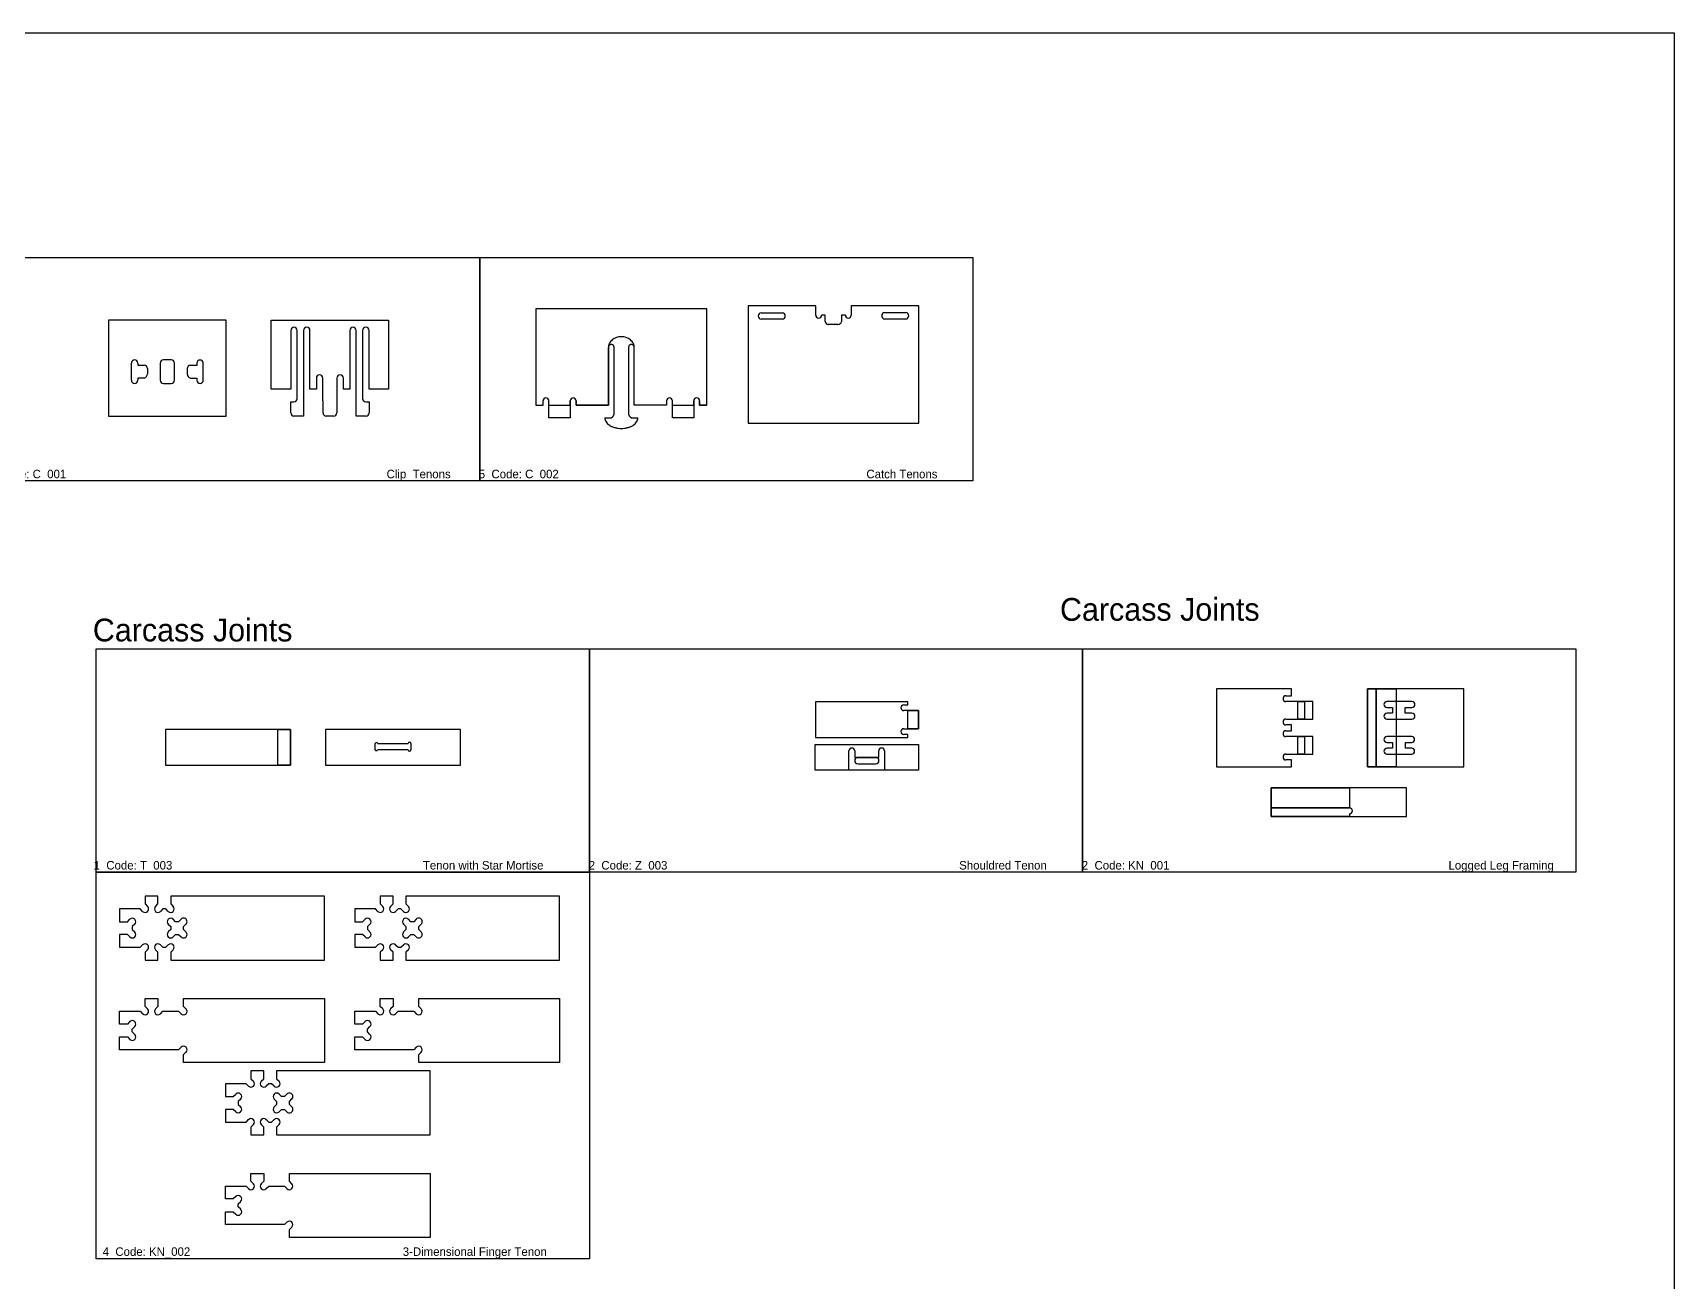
# Model space of a CAD drawing. Extents: x -5 to 6482, y 2 to 3133.
# Drawn here: x 4175 to 6482, y 1378 to 3133 of the extents above; entities that cross this region are included whole.
import ezdxf

# ---------------------------------------------------------------- set-up
doc = ezdxf.new("R2010")
doc.units = 0
doc.layers.get('0').update_dxf_attribs({"linetype": 'CONTINUOUS'})
for name, color, linetype in [('3MM_ENGRAVE', 5, 'CONTINUOUS'), ('CUT_18_MM', 7, 'CONTINUOUS'), ('ENGRAVE_13_5', 6, 'CONTINUOUS'), ('ENGRAVE_4_5MM', 2, 'CONTINUOUS'), ('ENGRAVE_9MM', 3, 'CONTINUOUS'), ('TEXT', 9, 'CONTINUOUS')]:
    doc.layers.add(name, color=color, linetype=linetype)

# ---------------------------------------------------------------- blocks, each defined once
blk = doc.blocks.new('_U63')
at = {"layer": 'TEXT', "linetype": 'CONTINUOUS'}
blk.add_text('  4  Code: KN_002                                                                   3-Dimensional Finger Tenon', height=12, dxfattribs=at).set_placement((10859, 2037.9))
blk = doc.blocks.new('_U62')
at = {"layer": 'TEXT', "linetype": 'CONTINUOUS'}
blk.add_text('2  Code: KN_001                                                                                        Logged Leg Framing', height=12, dxfattribs=at).set_placement((12244.3, 2581))
blk = doc.blocks.new('_U61')
at = {"layer": 'TEXT', "linetype": 'CONTINUOUS'}
blk.add_text('2  Code: Z_003                                                                                            Shouldred Tenon', height=12, dxfattribs=at).set_placement((11551.1, 2581))
blk = doc.blocks.new('_U60')
at = {"layer": 'TEXT', "linetype": 'CONTINUOUS'}
blk.add_text('1  Code: T_003                                                                               Tenon with Star Mortise', height=12, dxfattribs=at).set_placement((10855.2, 2581))
blk = doc.blocks.new('_U59')
at = {"layer": 'TEXT', "linetype": 'CONTINUOUS'}
blk.add_text('Carcass Joints', height=32, dxfattribs=at).set_placement((10854.1, 2901.7))
blk = doc.blocks.new('_U58')
at = {"layer": 'TEXT', "linetype": 'CONTINUOUS'}
blk.add_text('Carcass Joints', height=32, dxfattribs=at).set_placement((12213.6, 2930.7))
blk = doc.blocks.new('_U34')
at = {"layer": 'TEXT', "linetype": 'CONTINUOUS'}
blk.add_text('5  Code: C_002                                                                                                 Catch Tenons', height=12, dxfattribs=at).set_placement((11396.6, 3131))
blk = doc.blocks.new('_U33')
at = {"layer": 'TEXT', "linetype": 'CONTINUOUS'}
blk.add_text('4  Code: C_001                                                                                                     Clip  Tenons', height=12, dxfattribs=at).set_placement((10704.3, 3131))

msp = doc.modelspace()

# ---------------------------------------------------------------- linework, layer by layer
for p, q in [((11.4, 3132.7), (6482.4, 3132.7)), ((6482.4, 3132.7), (6482.4, 2.1)), ((4110.3, 2816.8), (4803.5, 2816.8)), ((4803.5, 2816.8), (5496.7, 2816.8)), ((4803.5, 2502.8), (4803.5, 2816.8)), ((4803.5, 2816.8), (4803.5, 2502.8)), ((5496.7, 2816.8), (5496.7, 2502.8)), ((4803.5, 2502.8), (4110.3, 2502.8)), ((5496.7, 2502.8), (4803.5, 2502.8)), ((4264.4, 2266.8), (4957.6, 2266.8)), ((4264.4, 1952.8), (4264.4, 2266.8)), ((4957.6, 2266.8), (5650.8, 2266.8)), ((4957.6, 1952.8), (4957.6, 2266.8)), ((4957.6, 2266.8), (4957.6, 1952.8)), ((5650.8, 2266.8), (6344, 2266.8)), ((5650.8, 1952.8), (5650.8, 2266.8)), ((5650.8, 2266.8), (5650.8, 1952.8)), ((6344, 2266.8), (6344, 1952.8)), ((4264.4, 1952.8), (4957.6, 1952.8)), ((4264.4, 1409.2), (4264.4, 1952.8)), ((4957.6, 1952.8), (4264.4, 1952.8)), ((4957.6, 1952.8), (4957.6, 1409.2)), ((5650.8, 1952.8), (4957.6, 1952.8)), ((6344, 1952.8), (5650.8, 1952.8)), ((4957.6, 1409.2), (4264.4, 1409.2))]:
    msp.add_line(p, q)
at = {"layer": '3MM_ENGRAVE', "linetype": 'CONTINUOUS'}
for p, q in [((5322.4, 2096.2), (5322.4, 2123.2)), ((5330.6, 2123.2), (5330.6, 2114.2)), ((5364.2, 2114.2), (5364.2, 2123.2)), ((5372.4, 2123.2), (5372.4, 2096.2)), ((5330.6, 2114.2), (5364.2, 2114.2)), ((5360.1, 2114.2), (5334.7, 2114.2)), ((5334.7, 2105.2), (5360.1, 2105.2)), ((5372.4, 2096.2), (5322.4, 2096.2))]:
    msp.add_line(p, q, dxfattribs=at)
for centre, radius, start, end in [((5326.5, 2123.2), 4.1, 0, 180), ((5368.3, 2123.2), 4.1, 0, 180), ((5335, 2109.7), 4.51, 93.5318, 266.4682), ((5360, 2109.7), 4.5, 270.7433, 89.2567)]:
    msp.add_arc(centre, radius, start, end, dxfattribs=at)
at = {"layer": 'CUT_18_MM', "color": 7, "linetype": 'CONTINUOUS'}
for p, q in [((5275.7, 2748.9), (5180.6, 2748.9)), ((5180.6, 2748.9), (5180.6, 2583.9)), ((5275.7, 2735.9), (5275.7, 2748.9)), ((5420.6, 2748.9), (5325.5, 2748.9)), ((5325.5, 2748.9), (5325.5, 2735.9)), ((5420.6, 2583.9), (5420.6, 2748.9)), ((4446.7, 2728.9), (4281.7, 2728.9)), ((4281.7, 2728.9), (4281.7, 2593.9)), ((4446.7, 2593.9), (4446.7, 2728.9)), ((4510.2, 2631.9), (4510.2, 2728.9)), ((4510.2, 2728.9), (4675.2, 2728.9)), ((4675.2, 2728.9), (4675.2, 2631.9)), ((5122.4, 2744.5), (4882.4, 2744.5)), ((4882.4, 2744.5), (4882.4, 2609.5)), ((5122.4, 2609.5), (5122.4, 2744.5)), ((5198.8, 2739.3), (5198.8, 2739.3)), ((5198.8, 2739.3), (5228.8, 2739.3)), ((5228.8, 2730.3), (5198.8, 2730.3)), ((5198.8, 2730.3), (5198.8, 2730.3)), ((5228.8, 2739.3), (5228.8, 2739.3)), ((5275.7, 2735.9), (5275.7, 2735.9)), ((5289.1, 2735.9), (5283.9, 2735.9)), ((5283.9, 2735.9), (5283.9, 2735.9)), ((5289.1, 2726.9), (5289.1, 2735.9)), ((5289.1, 2726.9), (5289.1, 2726.9)), ((5306.5, 2722.8), (5293.2, 2722.8)), ((5293.2, 2722.8), (5293.2, 2722.8)), ((5306.5, 2722.8), (5306.5, 2722.8)), ((5317.3, 2735.9), (5312.1, 2735.9)), ((5312.1, 2735.9), (5312.1, 2726.9)), ((5312.1, 2726.9), (5312.1, 2726.9)), ((5317.3, 2735.9), (5317.3, 2735.9)), ((5325.5, 2735.9), (5325.5, 2735.9)), ((5372.4, 2739.4), (5402.4, 2739.4)), ((5402.4, 2730.4), (5372.4, 2730.4)), ((5372.4, 2730.4), (5372.4, 2730.4)), ((5402.4, 2739.4), (5402.4, 2739.4)), ((5402.4, 2730.4), (5402.4, 2730.4)), ((4537.7, 2714.4), (4537.7, 2631.9)), ((4546.7, 2618.4), (4546.7, 2714.4)), ((4555.7, 2714.4), (4555.7, 2631.9)), ((4564.7, 2631.9), (4564.7, 2714.4)), ((4620.7, 2714.4), (4620.7, 2631.9)), ((4629.7, 2631.9), (4629.7, 2714.4)), ((4638.7, 2714.4), (4638.7, 2618.4)), ((4647.7, 2631.9), (4647.7, 2714.4)), ((4984.2, 2609.5), (4984.2, 2690.4)), ((4984.2, 2690.4), (4984.2, 2609.5)), ((4992.4, 2598.6), (4992.4, 2690.4)), ((4992.4, 2690.4), (4992.4, 2690.4)), ((5012.4, 2690.4), (5012.4, 2690.4)), ((5012.4, 2690.4), (5012.4, 2598.6)), ((5020.6, 2609.5), (5020.6, 2690.4)), ((5020.6, 2690.4), (5020.6, 2690.4)), ((5020.6, 2609.5), (5020.6, 2690.4)), ((4313.7, 2644.4), (4313.7, 2668.4)), ((4313.7, 2644.4), (4313.7, 2668.4)), ((4322.7, 2668.4), (4322.7, 2665.4)), ((4322.7, 2668.4), (4322.7, 2665.4)), ((4322.7, 2665.4), (4331.7, 2665.4)), ((4322.7, 2665.4), (4331.7, 2665.4)), ((4336.2, 2660.9), (4336.2, 2653.4)), ((4336.2, 2660.9), (4336.2, 2653.4)), ((4354.2, 2668.4), (4354.2, 2644.4)), ((4354.2, 2668.4), (4354.2, 2644.4)), ((4369.7, 2672.9), (4358.7, 2672.9)), ((4369.7, 2672.9), (4358.7, 2672.9)), ((4374.2, 2644.4), (4374.2, 2668.4)), ((4374.2, 2644.4), (4374.2, 2668.4)), ((4392.2, 2660.7), (4392.2, 2653.2)), ((4405.7, 2665.2), (4396.7, 2665.2)), ((4405.7, 2668.2), (4405.7, 2665.2)), ((4414.7, 2644.2), (4414.7, 2668.2)), ((4322.7, 2647.4), (4322.7, 2644.4)), ((4331.7, 2647.4), (4322.7, 2647.4)), ((4322.7, 2647.4), (4322.7, 2644.4)), ((4331.7, 2647.4), (4322.7, 2647.4)), ((4358.7, 2639.9), (4369.7, 2639.9)), ((4358.7, 2639.9), (4369.7, 2639.9)), ((4396.7, 2647.2), (4405.7, 2647.2)), ((4405.7, 2647.2), (4405.7, 2644.2)), ((4537.7, 2631.9), (4510.2, 2631.9)), ((4555.7, 2631.9), (4555.7, 2593.9)), ((4573.7, 2631.9), (4564.7, 2631.9)), ((4573.7, 2647.4), (4573.7, 2631.9)), ((4582.7, 2631.9), (4582.7, 2647.4)), ((4583.1, 2598.3), (4582.7, 2631.9)), ((4582.7, 2631.9), (4582.7, 2631.9)), ((4602.7, 2631.9), (4602.3, 2598.3)), ((4602.7, 2647.4), (4602.7, 2631.9)), ((4602.7, 2631.9), (4602.7, 2631.9)), ((4611.7, 2631.9), (4611.7, 2647.4)), ((4620.7, 2631.9), (4611.7, 2631.9)), ((4629.7, 2593.9), (4629.7, 2631.9)), ((4675.2, 2631.9), (4647.7, 2631.9)), ((4537.7, 2598.4), (4537.7, 2613.9)), ((4537.7, 2613.9), (4542.2, 2613.9)), ((4643.2, 2613.9), (4647.7, 2613.9)), ((4647.7, 2613.9), (4647.7, 2598.4)), ((4882.4, 2609.5), (4892.4, 2609.5)), ((4892.4, 2609.5), (4892.4, 2615.4)), ((4900.6, 2591.5), (4900.6, 2615.7)), ((4930.6, 2615.4), (4930.6, 2609.5)), ((4930.6, 2609.5), (4930.6, 2615.4)), ((4930.6, 2615.4), (4930.6, 2615.4)), ((4930.6, 2615.4), (4930.6, 2615.4)), ((4930.6, 2609.5), (4930.6, 2591.5)), ((4938.8, 2615.4), (4938.8, 2615.4)), ((4938.8, 2615.4), (4938.8, 2609.5)), ((4938.8, 2609.5), (4938.8, 2615.4)), ((4938.8, 2615.4), (4938.8, 2615.4)), ((4938.8, 2609.5), (4984.2, 2609.5)), ((4984.2, 2609.5), (4938.8, 2609.5)), ((5066, 2609.5), (5020.6, 2609.5)), ((5066, 2609.5), (5020.6, 2609.5)), ((5066, 2615.4), (5066, 2615.4)), ((5066, 2615.4), (5066, 2609.5)), ((5066, 2615.4), (5066, 2615.4)), ((5066, 2615.4), (5066, 2609.5)), ((5074.2, 2609.5), (5074.2, 2615.4)), ((5074.2, 2615.4), (5074.2, 2615.4)), ((5074.2, 2609.5), (5074.2, 2615.4)), ((5074.2, 2615.4), (5074.2, 2615.4)), ((5074.2, 2591.5), (5074.2, 2609.5)), ((5074.2, 2609.5), (5074.2, 2609.5)), ((5104.2, 2609.5), (5104.2, 2615.4)), ((5104.2, 2615.4), (5104.2, 2615.4)), ((5104.2, 2615.4), (5104.2, 2615.4)), ((5104.2, 2615.4), (5104.2, 2609.5)), ((5104.2, 2609.5), (5104.2, 2591.5)), ((5112.4, 2615.4), (5112.4, 2615.4)), ((5112.4, 2615.4), (5112.4, 2609.5)), ((5112.4, 2609.5), (5112.4, 2615.4)), ((5112.4, 2615.4), (5112.4, 2615.4)), ((5112.4, 2609.5), (5122.4, 2609.5)), ((5122.4, 2609.5), (5112.4, 2609.5)), ((4281.7, 2593.9), (4446.7, 2593.9)), ((4555.7, 2593.9), (4542.2, 2593.9)), ((4583.1, 2598.3), (4583.1, 2598.3)), ((4592.7, 2593.9), (4587.6, 2593.9)), ((4587.6, 2593.9), (4587.6, 2593.9)), ((4597.8, 2593.9), (4592.7, 2593.9)), ((4597.8, 2593.9), (4597.8, 2593.9)), ((4602.3, 2598.3), (4602.3, 2598.3)), ((4643.2, 2593.9), (4629.7, 2593.9)), ((4930.6, 2591.5), (4900.6, 2591.5)), ((4979.2, 2591.5), (4988.3, 2591.5)), ((4988.3, 2591.5), (4988.3, 2591.5)), ((4992.4, 2598.6), (4992.4, 2598.6)), ((5012.4, 2598.6), (5012.4, 2598.6)), ((5016.5, 2591.5), (5016.5, 2591.5)), ((5016.5, 2591.5), (5025.6, 2591.5)), ((5104.2, 2591.5), (5074.2, 2591.5)), ((5180.6, 2583.9), (5420.6, 2583.9)), ((5405.3, 2192.2), (5275.3, 2192.2)), ((5275.3, 2192.2), (5275.3, 2142.2)), ((5405.3, 2188.1), (5405.3, 2192.2)), ((5944.5, 2210.7), (5839, 2210.7)), ((5839, 2210.7), (5839, 2100.7)), ((5936.6, 2200.8), (5936.6, 2200.8)), ((5936.6, 2200.8), (5944.5, 2200.8)), ((5953.5, 2192.6), (5936.6, 2192.6)), ((5936.6, 2192.6), (5936.6, 2192.6)), ((5944.5, 2200.8), (5944.5, 2210.7)), ((5962.5, 2192.6), (5953.5, 2192.6)), ((5974.5, 2192.6), (5962.5, 2192.6)), ((5974.5, 2168), (5974.5, 2192.6)), ((6186.9, 2210.7), (6051.4, 2210.7)), ((6051.4, 2210.7), (6051.4, 2100.7)), ((6091.4, 2192.6), (6078.5, 2192.6)), ((6078.5, 2192.6), (6078.5, 2192.6)), ((6113.8, 2192.6), (6091.4, 2192.6)), ((6113.8, 2192.6), (6113.8, 2192.6)), ((6186.9, 2100.7), (6186.9, 2210.7)), ((5399.4, 2188.1), (5405.3, 2188.1)), ((5420.3, 2179.9), (5399.4, 2179.9)), ((5399.4, 2179.9), (5399.4, 2179.9)), ((5420.3, 2154.5), (5420.3, 2179.9)), ((6078.5, 2184.4), (6078.5, 2184.4)), ((6078.5, 2184.4), (6086.4, 2184.4)), ((6086.4, 2176.2), (6078.5, 2176.2)), ((6078.5, 2176.2), (6078.5, 2176.2)), ((6086.4, 2184.4), (6086.4, 2176.2)), ((6104.4, 2176.2), (6104.4, 2184.4)), ((6104.4, 2184.4), (6113.8, 2184.4)), ((6113.8, 2176.2), (6104.4, 2176.2)), ((6113.8, 2184.4), (6113.8, 2184.4)), ((6113.8, 2176.2), (6113.8, 2176.2)), ((4537.5, 2153.2), (4361.5, 2153.2)), ((4361.5, 2153.2), (4361.5, 2103.2)), ((4537.5, 2103.2), (4537.5, 2153.2)), ((4776.5, 2153.2), (4586.5, 2153.2)), ((4586.5, 2153.2), (4586.5, 2103.2)), ((4776.5, 2103.2), (4776.5, 2153.2)), ((5399.4, 2154.5), (5420.3, 2154.5)), ((5405.3, 2146.3), (5399.4, 2146.3)), ((5405.3, 2142.2), (5405.3, 2146.3)), ((5936.6, 2168), (5936.6, 2168)), ((5936.6, 2168), (5953.5, 2168)), ((5944.5, 2159.8), (5936.6, 2159.8)), ((5936.6, 2159.8), (5936.6, 2159.8)), ((5936.6, 2151.6), (5936.6, 2151.6)), ((5936.6, 2151.6), (5944.5, 2151.6)), ((5944.5, 2151.6), (5944.5, 2159.8)), ((5953.5, 2168), (5953.5, 2168)), ((5953.5, 2168), (5962.5, 2168)), ((5962.5, 2168), (5974.5, 2168)), ((6078.5, 2168), (6078.5, 2168)), ((6078.5, 2168), (6091.4, 2168)), ((6091.4, 2168), (6113.8, 2168)), ((6113.8, 2168), (6113.8, 2168)), ((5274.9, 2096.2), (5274.9, 2132.2)), ((5274.9, 2132.2), (5419.9, 2132.2)), ((5275.3, 2142.2), (5405.3, 2142.2)), ((5419.9, 2132.2), (5419.9, 2096.2)), ((5953.5, 2143.4), (5936.6, 2143.4)), ((5936.6, 2143.4), (5936.6, 2143.4)), ((5962.5, 2143.4), (5953.5, 2143.4)), ((5974.5, 2143.4), (5962.5, 2143.4)), ((5974.5, 2118.8), (5974.5, 2143.4)), ((6091.4, 2143.4), (6078.5, 2143.4)), ((6078.5, 2143.4), (6078.5, 2143.4)), ((6078.5, 2135.2), (6078.5, 2135.2)), ((6078.5, 2135.2), (6086.4, 2135.2)), ((6086.4, 2127), (6078.5, 2127)), ((6078.5, 2127), (6078.5, 2127)), ((6086.4, 2135.2), (6086.4, 2127)), ((6113.4, 2143.4), (6091.4, 2143.4)), ((6104.5, 2127), (6104.5, 2135.2)), ((6104.5, 2135.2), (6113.4, 2135.2)), ((6113.4, 2127), (6104.5, 2127)), ((6113.4, 2143.4), (6113.4, 2143.4)), ((6113.4, 2135.2), (6113.4, 2135.2)), ((6113.4, 2127), (6113.4, 2127)), ((4361.5, 2103.2), (4537.5, 2103.2)), ((4586.5, 2103.2), (4776.5, 2103.2)), ((5360.1, 2114.2), (5334.7, 2114.2)), ((5334.7, 2105.2), (5360.1, 2105.2)), ((5839, 2100.7), (5944.5, 2100.7)), ((5936.6, 2118.8), (5936.6, 2118.8)), ((5936.6, 2118.8), (5953.5, 2118.8)), ((5944.5, 2110.6), (5936.6, 2110.6)), ((5936.6, 2110.6), (5936.6, 2110.6)), ((5944.5, 2100.7), (5944.5, 2110.6)), ((5953.5, 2118.8), (5953.5, 2118.8)), ((5953.5, 2118.8), (5962.5, 2118.8)), ((5962.5, 2118.8), (5974.5, 2118.8)), ((6051.4, 2100.7), (6091.4, 2100.7)), ((6078.5, 2118.8), (6078.5, 2118.8)), ((6078.5, 2118.8), (6091.4, 2118.8)), ((6091.4, 2118.8), (6113.4, 2118.8)), ((6091.4, 2100.7), (6186.9, 2100.7)), ((6113.4, 2118.8), (6113.4, 2118.8)), ((5419.9, 2096.2), (5274.9, 2096.2)), ((6025.9, 2071.2), (5915.9, 2071.2)), ((5915.9, 2071.2), (5915.9, 2031.2)), ((6105.9, 2071.2), (6025.9, 2071.2)), ((6105.9, 2031.2), (6105.9, 2071.2)), ((5915.9, 2031.2), (6105.9, 2031.2)), ((4351, 1919.2), (4333, 1919.2)), ((4333, 1919.2), (4333, 1908.2)), ((4351, 1908.2), (4351, 1919.2)), ((4585, 1919.2), (4369, 1919.2)), ((4369, 1919.2), (4369, 1908.2)), ((4585, 1829.2), (4585, 1919.2)), ((4681.6, 1919.2), (4663.6, 1919.2)), ((4663.6, 1919.2), (4663.6, 1908.2)), ((4681.6, 1908.2), (4681.6, 1919.2)), ((4915.6, 1919.2), (4699.6, 1919.2)), ((4699.6, 1919.2), (4699.6, 1908.2)), ((4915.6, 1829.2), (4915.6, 1919.2)), ((4326, 1901.2), (4297, 1901.2)), ((4297, 1901.2), (4297, 1883.2)), ((4329.5, 1897.7), (4326, 1901.2)), ((4329.5, 1897.7), (4329.5, 1897.7)), ((4333, 1908.2), (4336.4, 1904.7)), ((4336.4, 1904.7), (4336.4, 1904.7)), ((4347.5, 1904.7), (4351, 1908.2)), ((4347.5, 1904.7), (4347.5, 1904.7)), ((4357.9, 1901.2), (4354.4, 1897.7)), ((4354.4, 1897.7), (4354.4, 1897.7)), ((4362, 1901.2), (4357.9, 1901.2)), ((4365.5, 1897.7), (4362, 1901.2)), ((4365.5, 1897.7), (4365.5, 1897.7)), ((4369, 1908.2), (4372.4, 1904.7)), ((4372.4, 1904.7), (4372.4, 1904.7)), ((4656.6, 1901.2), (4627.6, 1901.2)), ((4627.6, 1901.2), (4627.6, 1883.2)), ((4660.1, 1897.7), (4656.6, 1901.2)), ((4660.1, 1897.7), (4660.1, 1897.7)), ((4663.6, 1908.2), (4667, 1904.7)), ((4667, 1904.7), (4667, 1904.7)), ((4678.1, 1904.7), (4681.6, 1908.2)), ((4678.1, 1904.7), (4678.1, 1904.7)), ((4688.5, 1901.2), (4685, 1897.7)), ((4685, 1897.7), (4685, 1897.7)), ((4692.6, 1901.2), (4688.5, 1901.2)), ((4696.1, 1897.7), (4692.6, 1901.2)), ((4696.1, 1897.7), (4696.1, 1897.7)), ((4699.6, 1908.2), (4703, 1904.7)), ((4703, 1904.7), (4703, 1904.7)), ((4297, 1883.2), (4308, 1883.2)), ((4308, 1883.2), (4311.5, 1886.7)), ((4311.5, 1886.7), (4311.5, 1886.7)), ((4318.4, 1879.7), (4315, 1876.3)), ((4315, 1876.3), (4315, 1872.2)), ((4315, 1872.2), (4318.4, 1868.7)), ((4318.4, 1879.7), (4318.4, 1879.7)), ((4365.5, 1879.7), (4365.5, 1879.7)), ((4365.5, 1879.7), (4369, 1876.3)), ((4369, 1872.2), (4365.5, 1868.7)), ((4369, 1876.3), (4369, 1872.2)), ((4375.9, 1883.2), (4372.4, 1886.7)), ((4372.4, 1886.7), (4372.4, 1886.7)), ((4380, 1883.2), (4375.9, 1883.2)), ((4383.5, 1886.7), (4380, 1883.2)), ((4383.5, 1886.7), (4383.5, 1886.7)), ((4387, 1876.3), (4390.4, 1879.7)), ((4387, 1872.2), (4387, 1876.3)), ((4390.4, 1868.7), (4387, 1872.2)), ((4390.4, 1879.7), (4390.4, 1879.7)), ((4627.6, 1883.2), (4638.6, 1883.2)), ((4638.6, 1883.2), (4642.1, 1886.7)), ((4642.1, 1886.7), (4642.1, 1886.7)), ((4649, 1879.7), (4645.6, 1876.3)), ((4645.6, 1876.3), (4645.6, 1872.2)), ((4645.6, 1872.2), (4649, 1868.7)), ((4649, 1879.7), (4649, 1879.7)), ((4696.1, 1879.7), (4696.1, 1879.7)), ((4696.1, 1879.7), (4699.6, 1876.3)), ((4699.6, 1872.2), (4696.1, 1868.7)), ((4699.6, 1876.3), (4699.6, 1872.2)), ((4706.5, 1883.2), (4703, 1886.7)), ((4703, 1886.7), (4703, 1886.7)), ((4710.6, 1883.2), (4706.5, 1883.2)), ((4714.1, 1886.7), (4710.6, 1883.2)), ((4714.1, 1886.7), (4714.1, 1886.7)), ((4717.6, 1876.3), (4721, 1879.7)), ((4717.6, 1872.2), (4717.6, 1876.3)), ((4721, 1868.7), (4717.6, 1872.2)), ((4721, 1879.7), (4721, 1879.7)), ((4308, 1865.2), (4297, 1865.2)), ((4297, 1865.2), (4297, 1847.2)), ((4297, 1847.2), (4326, 1847.2)), ((4311.5, 1861.7), (4308, 1865.2)), ((4311.5, 1861.7), (4311.5, 1861.7)), ((4318.4, 1868.7), (4318.4, 1868.7)), ((4326, 1847.2), (4329.5, 1850.7)), ((4329.5, 1850.7), (4329.5, 1850.7)), ((4354.4, 1850.7), (4354.4, 1850.7)), ((4354.4, 1850.7), (4357.9, 1847.2)), ((4357.9, 1847.2), (4362, 1847.2)), ((4362, 1847.2), (4365.5, 1850.7)), ((4365.5, 1868.7), (4365.5, 1868.7)), ((4365.5, 1850.7), (4365.5, 1850.7)), ((4372.4, 1861.7), (4375.9, 1865.2)), ((4372.4, 1861.7), (4372.4, 1861.7)), ((4375.9, 1865.2), (4380, 1865.2)), ((4380, 1865.2), (4383.5, 1861.7)), ((4383.5, 1861.7), (4383.5, 1861.7)), ((4390.4, 1868.7), (4390.4, 1868.7)), ((4638.6, 1865.2), (4627.6, 1865.2)), ((4627.6, 1865.2), (4627.6, 1847.2)), ((4627.6, 1847.2), (4656.6, 1847.2)), ((4642.1, 1861.7), (4638.6, 1865.2)), ((4642.1, 1861.7), (4642.1, 1861.7)), ((4649, 1868.7), (4649, 1868.7)), ((4656.6, 1847.2), (4660.1, 1850.7)), ((4660.1, 1850.7), (4660.1, 1850.7)), ((4685, 1850.7), (4685, 1850.7)), ((4685, 1850.7), (4688.5, 1847.2)), ((4688.5, 1847.2), (4692.6, 1847.2)), ((4692.6, 1847.2), (4696.1, 1850.7)), ((4696.1, 1868.7), (4696.1, 1868.7)), ((4696.1, 1850.7), (4696.1, 1850.7)), ((4703, 1861.7), (4706.5, 1865.2)), ((4703, 1861.7), (4703, 1861.7)), ((4706.5, 1865.2), (4710.6, 1865.2)), ((4710.6, 1865.2), (4714.1, 1861.7)), ((4714.1, 1861.7), (4714.1, 1861.7)), ((4721, 1868.7), (4721, 1868.7)), ((4336.4, 1843.7), (4333, 1840.3)), ((4333, 1840.3), (4333, 1829.2)), ((4333, 1829.2), (4351, 1829.2)), ((4336.4, 1843.7), (4336.4, 1843.7)), ((4351, 1840.3), (4347.5, 1843.7)), ((4347.5, 1843.7), (4347.5, 1843.7)), ((4351, 1829.2), (4351, 1840.3)), ((4372.4, 1843.7), (4369, 1840.3)), ((4369, 1840.3), (4369, 1829.2)), ((4369, 1829.2), (4585, 1829.2)), ((4372.4, 1843.7), (4372.4, 1843.7)), ((4667, 1843.7), (4663.6, 1840.3)), ((4663.6, 1840.3), (4663.6, 1829.2)), ((4663.6, 1829.2), (4681.6, 1829.2)), ((4667, 1843.7), (4667, 1843.7)), ((4681.6, 1840.3), (4678.1, 1843.7)), ((4678.1, 1843.7), (4678.1, 1843.7)), ((4681.6, 1829.2), (4681.6, 1840.3)), ((4703, 1843.7), (4699.6, 1840.3)), ((4699.6, 1840.3), (4699.6, 1829.2)), ((4699.6, 1829.2), (4915.6, 1829.2)), ((4703, 1843.7), (4703, 1843.7)), ((4297, 1739.2), (4297, 1757.2)), ((4297, 1757.2), (4326, 1757.2)), ((4326, 1757.2), (4329.5, 1753.7)), ((4329.5, 1753.7), (4329.5, 1753.7)), ((4333, 1764.2), (4333, 1775.2)), ((4333, 1775.2), (4351, 1775.2)), ((4336.4, 1760.7), (4333, 1764.2)), ((4336.4, 1760.7), (4336.4, 1760.7)), ((4351, 1764.2), (4347.5, 1760.7)), ((4347.5, 1760.7), (4347.5, 1760.7)), ((4351, 1775.2), (4351, 1764.2)), ((4354.4, 1753.7), (4357.9, 1757.2)), ((4354.4, 1753.7), (4354.4, 1753.7)), ((4357.9, 1757.2), (4380, 1757.2)), ((4380, 1757.2), (4383.5, 1753.7)), ((4383.5, 1753.7), (4383.5, 1753.7)), ((4387, 1764.2), (4387, 1775.2)), ((4387, 1775.2), (4585, 1775.2)), ((4390.4, 1760.7), (4387, 1764.2)), ((4390.4, 1760.7), (4390.4, 1760.7)), ((4585, 1775.2), (4585, 1685.2)), ((4627.6, 1739.2), (4627.6, 1757.2)), ((4627.6, 1757.2), (4656.6, 1757.2)), ((4656.6, 1757.2), (4660.1, 1753.7)), ((4660.1, 1753.7), (4660.1, 1753.7)), ((4663.6, 1764.2), (4663.6, 1775.2)), ((4663.6, 1775.2), (4681.6, 1775.2)), ((4667, 1760.7), (4663.6, 1764.2)), ((4667, 1760.7), (4667, 1760.7)), ((4681.6, 1764.2), (4678.1, 1760.7)), ((4678.1, 1760.7), (4678.1, 1760.7)), ((4681.6, 1775.2), (4681.6, 1764.2)), ((4685, 1753.7), (4688.5, 1757.2)), ((4685, 1753.7), (4685, 1753.7)), ((4688.5, 1757.2), (4710.6, 1757.2)), ((4710.6, 1757.2), (4714.1, 1753.7)), ((4714.1, 1753.7), (4714.1, 1753.7)), ((4717.6, 1764.2), (4717.6, 1775.2)), ((4717.6, 1775.2), (4915.6, 1775.2)), ((4721, 1760.7), (4717.6, 1764.2)), ((4721, 1760.7), (4721, 1760.7)), ((4915.6, 1775.2), (4915.6, 1685.2)), ((4308, 1739.2), (4297, 1739.2)), ((4311.5, 1742.7), (4308, 1739.2)), ((4311.5, 1742.7), (4311.5, 1742.7)), ((4315, 1732.3), (4318.4, 1735.7)), ((4315, 1728.2), (4315, 1732.3)), ((4318.4, 1735.7), (4318.4, 1735.7)), ((4638.6, 1739.2), (4627.6, 1739.2)), ((4642.1, 1742.7), (4638.6, 1739.2)), ((4642.1, 1742.7), (4642.1, 1742.7)), ((4645.6, 1732.3), (4649, 1735.7)), ((4645.6, 1728.2), (4645.6, 1732.3)), ((4649, 1735.7), (4649, 1735.7)), ((4297, 1703.2), (4297, 1721.2)), ((4297, 1721.2), (4308, 1721.2)), ((4308, 1721.2), (4311.5, 1717.7)), ((4311.5, 1717.7), (4311.5, 1717.7)), ((4318.4, 1724.7), (4315, 1728.2)), ((4318.4, 1724.7), (4318.4, 1724.7)), ((4627.6, 1703.2), (4627.6, 1721.2)), ((4627.6, 1721.2), (4638.6, 1721.2)), ((4638.6, 1721.2), (4642.1, 1717.7)), ((4642.1, 1717.7), (4642.1, 1717.7)), ((4649, 1724.7), (4645.6, 1728.2)), ((4649, 1724.7), (4649, 1724.7)), ((4380, 1703.2), (4297, 1703.2)), ((4383.5, 1706.7), (4380, 1703.2)), ((4383.5, 1706.7), (4383.5, 1706.7)), ((4387, 1696.3), (4390.4, 1699.7)), ((4387, 1685.2), (4387, 1696.3)), ((4585, 1685.2), (4387, 1685.2)), ((4390.4, 1699.7), (4390.4, 1699.7)), ((4710.6, 1703.2), (4627.6, 1703.2)), ((4714.1, 1706.7), (4710.6, 1703.2)), ((4714.1, 1706.7), (4714.1, 1706.7)), ((4717.6, 1696.3), (4721, 1699.7)), ((4717.6, 1685.2), (4717.6, 1696.3)), ((4915.6, 1685.2), (4717.6, 1685.2)), ((4721, 1699.7), (4721, 1699.7)), ((4499.8, 1673.4), (4481.8, 1673.4)), ((4481.8, 1673.4), (4481.8, 1662.4)), ((4481.8, 1662.4), (4485.3, 1658.9)), ((4496.3, 1658.9), (4499.8, 1662.4)), ((4499.8, 1662.4), (4499.8, 1673.4)), ((4733.8, 1673.4), (4517.8, 1673.4)), ((4517.8, 1673.4), (4517.8, 1662.4)), ((4517.8, 1662.4), (4521.3, 1658.9)), ((4733.8, 1583.4), (4733.8, 1673.4)), ((4474.8, 1655.4), (4445.8, 1655.4)), ((4445.8, 1655.4), (4445.8, 1637.4)), ((4456.8, 1637.4), (4460.3, 1640.9)), ((4460.3, 1640.9), (4460.3, 1640.9)), ((4478.3, 1651.9), (4474.8, 1655.4)), ((4478.3, 1651.9), (4478.3, 1651.9)), ((4485.3, 1658.9), (4485.3, 1658.9)), ((4496.3, 1658.9), (4496.3, 1658.9)), ((4506.7, 1655.4), (4503.3, 1651.9)), ((4503.3, 1651.9), (4503.3, 1651.9)), ((4510.8, 1655.4), (4506.7, 1655.4)), ((4514.3, 1651.9), (4510.8, 1655.4)), ((4514.3, 1651.9), (4514.3, 1651.9)), ((4521.3, 1658.9), (4521.3, 1658.9)), ((4524.7, 1637.4), (4521.3, 1640.9)), ((4521.3, 1640.9), (4521.3, 1640.9)), ((4532.3, 1640.9), (4528.8, 1637.4)), ((4532.3, 1640.9), (4532.3, 1640.9)), ((4445.8, 1637.4), (4456.8, 1637.4)), ((4456.8, 1619.4), (4445.8, 1619.4)), ((4445.8, 1619.4), (4445.8, 1601.4)), ((4460.3, 1615.9), (4456.8, 1619.4)), ((4460.3, 1615.9), (4460.3, 1615.9)), ((4467.3, 1633.9), (4463.8, 1630.5)), ((4463.8, 1630.5), (4463.8, 1626.4)), ((4463.8, 1626.4), (4467.3, 1622.9)), ((4467.3, 1633.9), (4467.3, 1633.9)), ((4467.3, 1622.9), (4467.3, 1622.9)), ((4514.3, 1633.9), (4514.3, 1633.9)), ((4514.3, 1633.9), (4517.8, 1630.5)), ((4517.8, 1626.4), (4514.3, 1622.9)), ((4514.3, 1622.9), (4514.3, 1622.9)), ((4517.8, 1630.5), (4517.8, 1626.4)), ((4521.3, 1615.9), (4524.7, 1619.4)), ((4521.3, 1615.9), (4521.3, 1615.9)), ((4528.8, 1637.4), (4524.7, 1637.4)), ((4524.7, 1619.4), (4528.8, 1619.4)), ((4528.8, 1619.4), (4532.3, 1615.9)), ((4532.3, 1615.9), (4532.3, 1615.9)), ((4535.8, 1630.5), (4539.3, 1634)), ((4535.8, 1626.4), (4535.8, 1630.5)), ((4539.3, 1622.9), (4535.8, 1626.4)), ((4539.2, 1622.9), (4539.3, 1622.9)), ((4539.3, 1634), (4539.3, 1633.9)), ((4445.8, 1601.4), (4474.8, 1601.4)), ((4474.8, 1601.4), (4478.3, 1604.9)), ((4478.3, 1604.9), (4478.3, 1604.9)), ((4485.3, 1597.9), (4481.8, 1594.5)), ((4481.8, 1594.5), (4481.8, 1583.4)), ((4485.3, 1597.9), (4485.3, 1597.9)), ((4499.8, 1594.5), (4496.3, 1597.9)), ((4496.3, 1597.9), (4496.3, 1597.9)), ((4499.8, 1583.4), (4499.8, 1594.5)), ((4503.3, 1604.9), (4503.3, 1604.9)), ((4503.3, 1604.9), (4506.7, 1601.4)), ((4506.7, 1601.4), (4510.8, 1601.4)), ((4510.8, 1601.4), (4514.3, 1604.9)), ((4514.3, 1604.9), (4514.3, 1604.9)), ((4521.3, 1597.9), (4517.8, 1594.5)), ((4517.8, 1594.5), (4517.8, 1583.4)), ((4521.3, 1597.9), (4521.3, 1597.9)), ((4481.8, 1583.4), (4499.8, 1583.4)), ((4517.8, 1583.4), (4733.8, 1583.4)), ((4481.8, 1518.4), (4481.8, 1529.4)), ((4481.8, 1529.4), (4499.8, 1529.4)), ((4499.8, 1529.4), (4499.8, 1518.4)), ((4535.8, 1518.4), (4535.8, 1529.4)), ((4535.8, 1529.4), (4733.8, 1529.4)), ((4733.8, 1529.4), (4733.8, 1439.4)), ((4445.8, 1493.4), (4445.8, 1511.4)), ((4445.8, 1511.4), (4474.8, 1511.4)), ((4474.8, 1511.4), (4478.3, 1507.9)), ((4478.3, 1507.9), (4478.3, 1507.9)), ((4485.3, 1514.9), (4481.8, 1518.4)), ((4485.3, 1514.9), (4485.3, 1514.9)), ((4499.8, 1518.4), (4496.3, 1514.9)), ((4496.3, 1514.9), (4496.3, 1514.9)), ((4503.3, 1507.9), (4506.7, 1511.4)), ((4503.3, 1507.9), (4503.3, 1507.9)), ((4506.7, 1511.4), (4528.8, 1511.4)), ((4528.8, 1511.4), (4532.3, 1507.9)), ((4532.3, 1507.9), (4532.3, 1507.9)), ((4539.3, 1514.9), (4535.8, 1518.4)), ((4539.3, 1514.9), (4539.3, 1514.9)), ((4456.8, 1493.4), (4445.8, 1493.4)), ((4460.3, 1496.9), (4456.8, 1493.4)), ((4460.3, 1496.9), (4460.3, 1496.9)), ((4463.8, 1486.5), (4467.3, 1489.9)), ((4463.8, 1482.4), (4463.8, 1486.5)), ((4467.3, 1478.9), (4463.8, 1482.4)), ((4467.3, 1489.9), (4467.3, 1489.9)), ((4467.3, 1478.9), (4467.3, 1478.9)), ((4445.8, 1457.4), (4445.8, 1475.4)), ((4445.8, 1475.4), (4456.8, 1475.4)), ((4528.8, 1457.4), (4445.8, 1457.4)), ((4456.8, 1475.4), (4460.3, 1471.9)), ((4460.3, 1471.9), (4460.3, 1471.9)), ((4532.3, 1460.9), (4528.8, 1457.4)), ((4532.3, 1460.9), (4532.3, 1460.9)), ((4535.8, 1450.5), (4539.3, 1453.9)), ((4539.3, 1453.9), (4539.3, 1453.9)), ((4535.8, 1439.4), (4535.8, 1450.5)), ((4733.8, 1439.4), (4535.8, 1439.4))]:
    msp.add_line(p, q, dxfattribs=at)
at = {"layer": 'CUT_18_MM'}
for p, q in [((4656.5, 2124.7), (4656.5, 2133.7)), ((4702.6, 2124.7), (4659.6, 2124.7)), ((4659.9, 2133.7), (4702.6, 2133.7)), ((4706.5, 2133.7), (4706.5, 2124.7))]:
    msp.add_line(p, q, dxfattribs=at)
at = {"layer": 'CUT_18_MM', "color": 7, "linetype": 'CONTINUOUS'}
for centre, radius, start, end in [((5199.3, 2734.8), 4.52, 95.326, 264.674), ((5228.4, 2734.8), 4.52, 275.326, 84.674), ((5279.8, 2735.9), 4.1, 180, 0), ((5293.2, 2726.9), 4.1, 180, 270), ((5306.7, 2728.4), 5.61, 268.0334, 344.3855), ((5321.4, 2735.9), 4.1, 180, 0), ((5372.9, 2734.9), 4.52, 95.326, 264.674), ((5402, 2734.9), 4.52, 275.326, 84.674), ((4542.2, 2714.4), 4.5, 90, 180), ((4542.2, 2714.4), 4.5, 360, 90), ((4560.2, 2714.4), 4.5, 90, 180), ((4560.2, 2714.4), 4.5, 360, 90), ((4625.2, 2714.4), 4.5, 90, 180), ((4625.2, 2714.4), 4.5, 360, 90), ((4643.2, 2714.4), 4.5, 90, 180), ((4643.2, 2714.4), 4.5, 360, 90), ((4988.3, 2690.4), 4.1, 359.8403, 180.1597), ((5016.5, 2690.4), 4.1, 0.1867, 180), ((4318.2, 2668.4), 4.5, 90, 180), ((4318.2, 2668.4), 4.5, 90, 180), ((4318.2, 2668.4), 4.5, 360, 90), ((4318.2, 2668.4), 4.5, 360, 90), ((4331.7, 2660.9), 4.5, 360, 90), ((4331.7, 2660.9), 4.5, 360, 90), ((4330.2, 2653.2), 5.99, 284.3998, 1.8604), ((4330.2, 2653.2), 5.99, 284.3998, 1.8604), ((4358.7, 2668.4), 4.5, 90, 180), ((4358.7, 2668.4), 4.5, 90, 180), ((4369.7, 2668.4), 4.5, 360, 90), ((4369.7, 2668.4), 4.5, 360, 90), ((4396.7, 2660.7), 4.5, 90, 180), ((4410.2, 2668.2), 4.5, 90, 180), ((4410.2, 2668.2), 4.5, 360, 90), ((4318.2, 2644.4), 4.5, 180, 270), ((4318.2, 2644.4), 4.5, 180, 270), ((4318.2, 2644.4), 4.5, 270, 0), ((4318.2, 2644.4), 4.5, 270, 0), ((4358.7, 2644.4), 4.5, 180, 270), ((4358.7, 2644.4), 4.5, 180, 270), ((4369.7, 2644.4), 4.5, 270, 0), ((4369.7, 2644.4), 4.5, 270, 0), ((4398.2, 2653), 5.99, 178.1396, 255.6002), ((4410.2, 2644.2), 4.5, 180, 270), ((4410.2, 2644.2), 4.5, 270, 0), ((4578.2, 2647.4), 4.5, 90, 180), ((4578.2, 2647.4), 4.5, 360, 90), ((4607.2, 2647.4), 4.5, 90, 180), ((4607.2, 2647.4), 4.5, 360, 90), ((4542.2, 2618.4), 4.5, 270, 0), ((4643.2, 2618.4), 4.5, 180, 270), ((4896.5, 2615.4), 4.1, 3.9195, 180.0589), ((4934.7, 2615.4), 4.1, 0, 180), ((4934.7, 2615.4), 4.1, 0, 180), ((5070.1, 2615.4), 4.1, 0, 180), ((5070.1, 2615.4), 4.1, 0, 180), ((5108.3, 2615.4), 4.1, 0, 180), ((5108.3, 2615.4), 4.1, 0, 180), ((4542.2, 2598.4), 4.5, 180, 270), ((4587.6, 2598.4), 4.5, 180.8184, 270), ((4597.8, 2598.4), 4.5, 270, 359.1816), ((4643.2, 2598.4), 4.5, 270, 0), ((4989.1, 2591.6), 9.89, 180.1131, 197.2517), ((4990.5, 2592), 11.4, 197.4042, 212.9633), ((4993.1, 2593.7), 14.5, 212.9879, 226.2696), ((4984.8, 2598.3), 7.6, 297.3405, 2.6496), ((5020, 2598.3), 7.6, 177.3504, 242.6595), ((5011.6, 2593.7), 14.5, 313.7304, 327.0121), ((5014.2, 2592), 11.4, 327.0367, 342.5958), ((5015.9, 2591.5), 9.73, 342.6043, 0.0309), ((4996.2, 2596.9), 18.9, 226.2208, 237.3572), ((4999, 2601.2), 24.1, 237.291, 246.7612), ((5001.1, 2606), 29.3, 246.7011, 255.0147), ((5002.2, 2610.1), 33.5, 254.9646, 262.5622), ((5002.5, 2612.5), 35.9, 262.519, 269.7723), ((5002.2, 2612.5), 35.9, 270.2277, 277.481), ((5002.6, 2610.1), 33.5, 277.4378, 285.0354), ((5003.7, 2606), 29.3, 284.9853, 293.2989), ((5005.8, 2601.2), 24.1, 293.2388, 302.709), ((5008.6, 2596.9), 18.9, 302.6428, 313.7792), ((5936.6, 2196.7), 4.1, 90, 270), ((6078.5, 2188.5), 4.1, 90, 270), ((6113.8, 2188.5), 4.1, 270, 90), ((5399.4, 2184), 4.1, 90.0016, 270.0016), ((6078.5, 2172.1), 4.1, 90, 270), ((6113.8, 2172.1), 4.1, 270, 90), ((5399.4, 2150.4), 4.1, 90, 270), ((5936.6, 2163.9), 4.1, 90, 270), ((5936.6, 2147.5), 4.1, 90, 270), ((6078.5, 2139.3), 4.1, 90, 270), ((6078.5, 2122.9), 4.1, 90, 270), ((6113.4, 2139.3), 4.1, 270, 90), ((6113.4, 2122.9), 4.1, 270, 90), ((5335, 2109.7), 4.51, 93.5318, 266.4682), ((5360, 2109.7), 4.5, 270.7433, 89.2567), ((5936.6, 2114.7), 4.1, 90, 270), ((4333, 1901.2), 4.92, 225.0001, 44.9999), ((4351, 1901.2), 4.92, 135.0001, 314.9999), ((4369, 1901.2), 4.92, 225.0001, 44.9999), ((4663.6, 1901.2), 4.92, 225.0001, 44.9999), ((4681.6, 1901.2), 4.92, 135.0001, 314.9999), ((4699.6, 1901.2), 4.92, 225.0001, 44.9999), ((4315, 1883.2), 4.92, 315.0001, 134.9999), ((4369, 1883.2), 4.92, 45.0001, 224.9999), ((4387, 1883.2), 4.92, 314.9203, 135.0797), ((4645.6, 1883.2), 4.92, 315.0001, 134.9999), ((4699.6, 1883.2), 4.92, 45.0001, 224.9999), ((4717.6, 1883.2), 4.92, 314.9203, 135.0797), ((4315, 1865.2), 4.92, 225.0001, 44.9999), ((4333, 1847.2), 4.92, 315.0001, 134.9999), ((4351, 1847.2), 4.92, 45.0001, 224.9999), ((4369, 1865.2), 4.92, 135, 315), ((4369, 1847.2), 4.92, 315.0001, 134.9999), ((4387, 1865.2), 4.92, 225, 45.1329), ((4645.6, 1865.2), 4.92, 225.0001, 44.9999), ((4663.6, 1847.2), 4.92, 315.0001, 134.9999), ((4681.6, 1847.2), 4.92, 45.0001, 224.9999), ((4699.6, 1865.2), 4.92, 135, 315), ((4699.6, 1847.2), 4.92, 315.0001, 134.9999), ((4717.6, 1865.2), 4.92, 225, 45.1329), ((4333, 1757.2), 4.92, 225.0001, 44.9999), ((4351, 1757.2), 4.92, 135.0001, 314.9999), ((4387, 1757.2), 4.92, 225.0001, 44.9999), ((4663.6, 1757.2), 4.92, 225.0001, 44.9999), ((4681.6, 1757.2), 4.92, 135.0001, 314.9999), ((4717.6, 1757.2), 4.92, 225.0001, 44.9999), ((4315, 1739.2), 4.92, 315.0001, 134.9999), ((4645.6, 1739.2), 4.92, 315.0001, 134.9999), ((4315, 1721.2), 4.92, 225.0001, 44.9999), ((4387, 1703.2), 4.92, 315.0001, 134.9999), ((4645.6, 1721.2), 4.92, 225.0001, 44.9999), ((4717.6, 1703.2), 4.92, 315.0001, 134.9999), ((4463.8, 1637.4), 4.92, 315.0001, 134.9999), ((4481.8, 1655.4), 4.92, 225.0001, 44.9999), ((4499.8, 1655.4), 4.92, 135.0001, 314.9999), ((4517.8, 1637.4), 4.92, 45.0001, 224.9999), ((4517.8, 1655.4), 4.92, 225.0001, 44.9999), ((4535.8, 1637.4), 4.92, 314.9203, 135.0797), ((4463.8, 1619.4), 4.92, 225.0001, 44.9999), ((4517.8, 1619.4), 4.92, 135, 315), ((4535.8, 1619.4), 4.92, 225, 45.1329), ((4481.8, 1601.4), 4.92, 315.0001, 134.9999), ((4499.8, 1601.4), 4.92, 45.0001, 224.9999), ((4517.8, 1601.4), 4.92, 315.0001, 134.9999), ((4481.8, 1511.4), 4.92, 225.0001, 44.9999), ((4499.8, 1511.4), 4.92, 135.0001, 314.9999), ((4535.8, 1511.4), 4.92, 225.0001, 44.9999), ((4463.8, 1493.4), 4.92, 315.0001, 134.9999), ((4463.8, 1475.4), 4.92, 225.0001, 44.9999), ((4535.8, 1457.4), 4.92, 315.0001, 134.9999)]:
    msp.add_arc(centre, radius, start, end, dxfattribs=at)
at = {"layer": 'CUT_18_MM'}
for centre, radius, start, end in [((4658.2, 2133.2), 1.77, 16.1533, 163.8467), ((4658, 2125.3), 1.66, 200.7673, 339.2327), ((4704.5, 2133.5), 1.98, 5.2421, 174.7579), ((4704.5, 2124.9), 1.98, 186.4746, 353.5254)]:
    msp.add_arc(centre, radius, start, end, dxfattribs=at)
at = {"layer": 'ENGRAVE_13_5', "linetype": 'CONTINUOUS'}
for p, q in [((5915.9, 2043.2), (6025.9, 2043.2)), ((5915.9, 2031.2), (5915.9, 2043.2)), ((6025.9, 2031.2), (5915.9, 2031.2)), ((6025.9, 2043.2), (6025.9, 2043.2)), ((6025.9, 2035), (6025.9, 2035)), ((6025.9, 2035), (6025.9, 2031.2))]:
    msp.add_line(p, q, dxfattribs=at)
msp.add_arc((6025.9, 2039.1), 4.1, 270, 90, dxfattribs=at)
at = {"layer": 'ENGRAVE_4_5MM'}
for p, q in [((6051.4, 2100.7), (6051.4, 2210.7)), ((6051.4, 2210.7), (6063.4, 2210.7)), ((6063.4, 2210.7), (6063.4, 2100.7)), ((6063.4, 2100.7), (6051.4, 2100.7))]:
    msp.add_line(p, q, dxfattribs=at)
at = {"layer": 'ENGRAVE_9MM', "linetype": 'CONTINUOUS'}
for p, q in [((4992.4, 2598.6), (4992.4, 2690.4)), ((4992.4, 2690.4), (4992.4, 2690.4)), ((5012.4, 2690.4), (5012.4, 2598.6)), ((4979.2, 2591.5), (4988.3, 2591.5)), ((4988.3, 2591.5), (4988.3, 2591.5)), ((4992.4, 2598.6), (4992.4, 2598.6)), ((5012.4, 2598.6), (5012.4, 2598.6)), ((5016.5, 2591.5), (5025.6, 2591.5)), ((5405.3, 2154.5), (5405.3, 2179.9)), ((5405.3, 2179.9), (5420.3, 2179.9)), ((5420.3, 2179.9), (5420.3, 2154.5)), ((5420.3, 2154.5), (5405.3, 2154.5))]:
    msp.add_line(p, q, dxfattribs=at)
at = {"layer": 'ENGRAVE_9MM'}
for p, q in [((4900.6, 2591.5), (4900.6, 2609.5)), ((4900.6, 2609.5), (4930.6, 2609.5)), ((4930.6, 2609.5), (4930.6, 2591.5)), ((5074.2, 2591.5), (5074.2, 2609.5)), ((5074.2, 2609.5), (5104.2, 2609.5)), ((5104.2, 2609.5), (5104.2, 2591.5)), ((4930.6, 2591.5), (4900.6, 2591.5)), ((5104.2, 2591.5), (5074.2, 2591.5)), ((5953.5, 2168), (5953.5, 2192.6)), ((5953.5, 2192.6), (5962.5, 2192.6)), ((5962.5, 2192.6), (5962.5, 2168)), ((6063.4, 2100.7), (6063.4, 2210.7)), ((6063.4, 2210.7), (6091.4, 2210.7)), ((6091.4, 2210.7), (6091.4, 2100.7)), ((4519.5, 2153.2), (4537.5, 2153.2)), ((4519.5, 2103.2), (4519.5, 2153.2)), ((4537.5, 2153.2), (4537.5, 2103.2)), ((5962.5, 2168), (5953.5, 2168)), ((5953.5, 2118.8), (5953.5, 2143.4)), ((5953.5, 2143.4), (5962.5, 2143.4)), ((5962.5, 2143.4), (5962.5, 2118.8)), ((4537.5, 2103.2), (4519.5, 2103.2)), ((5962.5, 2118.8), (5953.5, 2118.8)), ((6091.4, 2100.7), (6063.4, 2100.7)), ((5915.9, 2071.2), (6025.9, 2071.2)), ((5915.9, 2043.2), (5915.9, 2071.2)), ((6025.9, 2071.2), (6025.9, 2043.2)), ((6025.9, 2043.2), (5915.9, 2043.2))]:
    msp.add_line(p, q, dxfattribs=at)
at = {"layer": 'ENGRAVE_9MM', "linetype": 'CONTINUOUS'}
for centre, radius, start, end in [((4999.7, 2688.6), 16, 129.3853, 140.8583), ((5000.9, 2687.2), 17.9, 118.7473, 129.4003), ((5001.8, 2685.6), 19.7, 108.7789, 118.7711), ((5002.2, 2684.3), 21.2, 99.2673, 108.8064), ((5002.4, 2683.5), 21.9, 89.9856, 99.2959), ((5002.4, 2683.5), 21.9, 80.7041, 90.0144), ((5002.5, 2684.3), 21.2, 71.1936, 80.7327), ((5003, 2685.6), 19.7, 61.2289, 71.2211), ((5003.9, 2687.2), 17.9, 50.5997, 61.2527), ((5005.1, 2688.6), 16, 39.1417, 50.6147), ((4988.3, 2690.4), 4.1, 0, 180), ((4995.6, 2690.6), 11.4, 165.7411, 180.6295), ((4997.3, 2690.3), 13.1, 153.2361, 166.3505), ((4998.4, 2689.7), 14.4, 140.8604, 153.2096), ((5016.5, 2690.4), 4.1, 359.9856, 180.0145), ((5006.4, 2689.7), 14.4, 26.7904, 39.1396), ((5007.5, 2690.3), 13.1, 13.6495, 26.7639), ((5008.1, 2690.4), 12.5, 0.0303, 13.5991), ((4989.1, 2591.6), 9.89, 180.1131, 197.2517), ((4990.5, 2592), 11.4, 197.4042, 212.9633), ((4993.1, 2593.7), 14.5, 212.9879, 226.2696), ((4984.8, 2598.3), 7.6, 297.3405, 2.6496), ((5020, 2598.3), 7.6, 177.3504, 242.6595), ((5011.6, 2593.7), 14.5, 313.7304, 327.0121), ((5014.2, 2592), 11.4, 327.0367, 342.5958), ((5015.7, 2591.6), 9.89, 342.7483, 359.8869), ((4996.2, 2596.9), 18.9, 226.2208, 237.3572), ((4999, 2601.2), 24.1, 237.291, 246.7612), ((5001.1, 2606), 29.3, 246.7011, 255.0147), ((5002.2, 2610.1), 33.5, 254.9646, 262.5622), ((5002.5, 2612.5), 35.9, 262.519, 269.7723), ((5002.2, 2612.5), 35.9, 270.2277, 277.481), ((5002.6, 2610.1), 33.5, 277.4378, 285.0354), ((5003.7, 2606), 29.3, 284.9853, 293.2989), ((5005.8, 2601.2), 24.1, 293.2388, 302.709), ((5008.6, 2596.9), 18.9, 302.6428, 313.7792)]:
    msp.add_arc(centre, radius, start, end, dxfattribs=at)

# ---------------------------------------------------------------- block references
at = {"layer": '3MM_ENGRAVE'}
for name in ['_U33', '_U34', '_U58', '_U59', '_U60', '_U61', '_U62', '_U63']:
    msp.add_blockref(name, (-6594.6, -624.5), dxfattribs=at)

doc.saveas('drawing.dxf')
